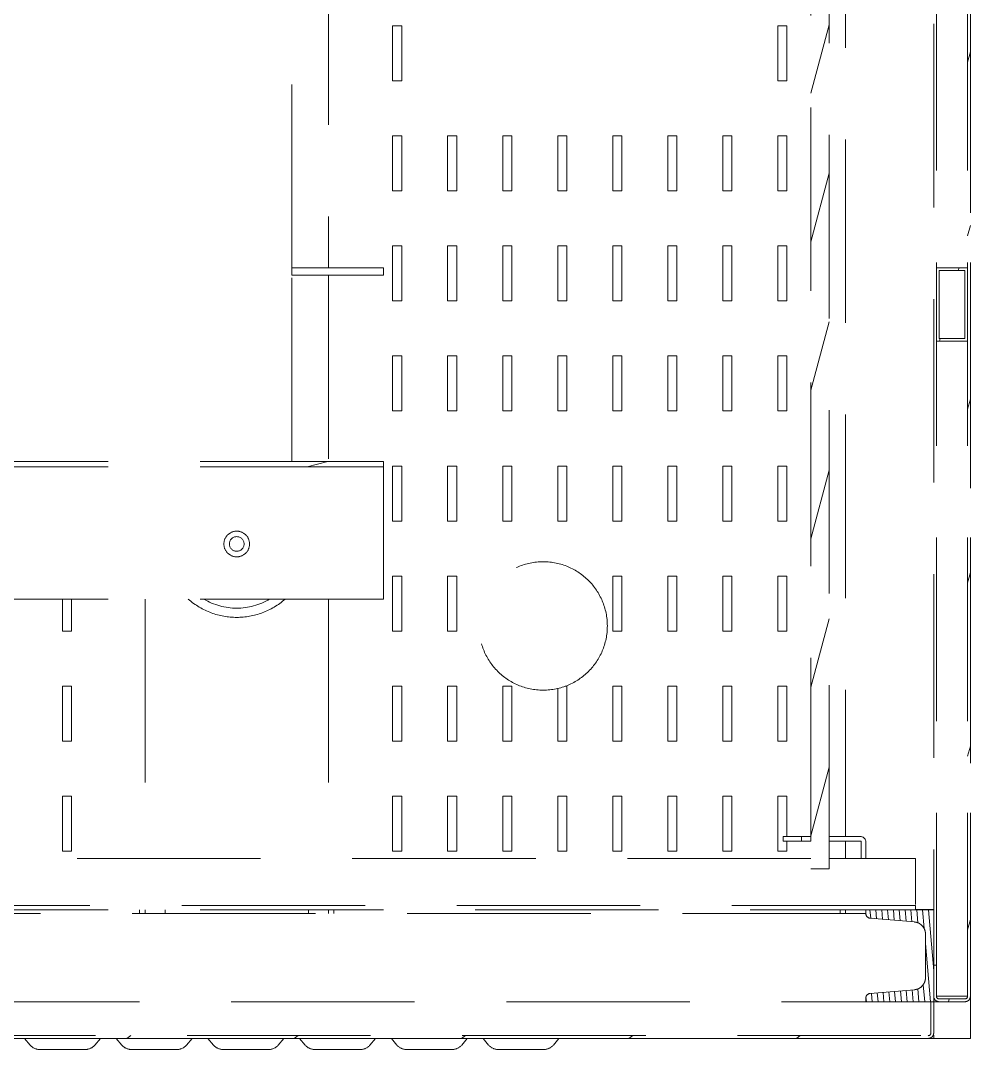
# Model space of a CAD drawing. Extents: x 3213259 to 3716512, y 332899 to 392399.
# Drawn here: x 3511136 to 3511783, y 362632 to 363333 of the extents above; entities that cross this region are included whole.
import ezdxf

# ---------------------------------------------------------------- set-up
doc = ezdxf.new("R2010")
doc.units = 0
doc.header["$LTSCALE"] = 1000
doc.header["$MEASUREMENT"] = 0
doc.linetypes.add('HIDDEN', pattern=[0.375, 0.25, -0.125])
doc.layers.add('02___PRT_ALL_AXES', color=7, linetype='Continuous')

# ---------------------------------------------------------------- blocks, each defined once
blk = doc.blocks.new('接地电阻3')
at = {"color": 5, "linetype": 'HIDDEN', "lineweight": 0, "ltscale": 0.5}
for p, q in [((192927.07, -74481.67), (192958.71, -74481.67)), ((192989.57, -74481.67), (193021.21, -74481.67)), ((193052.07, -74481.67), (193083.71, -74481.67)), ((193114.57, -74481.67), (193146.21, -74481.67)), ((193177.07, -74481.67), (193208.71, -74481.67)), ((193239.57, -74481.67), (193271.21, -74481.67)), ((194136.61, -74489.17), (192636.61, -74489.17)), ((192636.61, -74489.17), (192636.61, -75989.17)), ((192636.61, -74489.17), (194136.61, -74489.17)), ((192661.64, -74489.17), (192661.64, -74491.3)), ((192661.64, -74489.17), (192663.51, -74489.17)), ((194107.89, -74489.17), (192665.39, -74489.17)), ((194107.89, -74489.17), (192665.39, -74489.17)), ((192752.55, -74491.05), (192755.23, -74489.17)), ((192866.64, -74491.05), (192869.32, -74489.17)), ((192920.83, -74484.6), (192917.01, -74489.17)), ((192964.95, -74484.6), (192968.77, -74489.17)), ((192983.33, -74484.6), (192979.51, -74489.17)), ((192980.73, -74491.05), (192983.41, -74489.17)), ((193027.45, -74484.6), (193031.27, -74489.17)), ((193045.83, -74484.6), (193042.01, -74489.17)), ((193089.95, -74484.6), (193093.77, -74489.17)), ((193094.82, -74491.05), (193097.49, -74489.17)), ((193108.33, -74484.6), (193104.51, -74489.17)), ((193152.45, -74484.6), (193156.27, -74489.17)), ((193170.83, -74484.6), (193167.01, -74489.17)), ((193208.9, -74491.05), (193211.58, -74489.17)), ((193214.95, -74484.6), (193218.77, -74489.17)), ((193233.33, -74484.6), (193229.51, -74489.17)), ((193277.45, -74484.6), (193281.27, -74489.17)), ((192661.64, -74492.92), (192661.64, -75985.42)), ((192661.64, -74492.92), (192661.64, -74514.17)), ((192663.51, -74492.92), (192663.51, -74514.17)), ((192663.51, -74492.92), (192663.51, -74514.17)), ((194107.89, -74491.05), (192665.39, -74491.05)), ((194107.89, -74491.05), (192665.39, -74491.05)), ((192640.39, -74514.17), (194132.89, -74514.17)), ((192640.39, -74514.17), (192657.89, -74514.17)), ((192640.39, -74516.05), (192657.89, -74516.05)), ((192640.39, -74516.05), (192657.89, -74516.05)), ((192651.13, -74516.05), (192651.63, -74514.17)), ((192707.89, -74514.17), (192661.64, -74514.17)), ((192661.64, -74514.17), (192661.64, -74576.67)), ((192663.51, -74514.17), (192661.64, -74514.17)), ((192663.78, -74514.17), (192667.26, -74553.95)), ((192667.76, -74514.17), (192668.77, -74525.73)), ((192671.74, -74514.17), (192672.5, -74522.86)), ((192675.72, -74514.17), (192676.42, -74522.21)), ((192679.7, -74514.17), (192680.37, -74521.88)), ((192683.68, -74514.17), (192684.32, -74521.54)), ((192687.65, -74514.17), (192688.27, -74521.21)), ((192691.63, -74514.17), (192692.22, -74520.87)), ((192695.61, -74514.17), (192696.17, -74520.54)), ((192699.59, -74514.17), (192700.12, -74520.2)), ((192703.57, -74514.17), (192704.07, -74519.87)), ((192707.55, -74514.17), (192707.82, -74517.32)), ((192707.89, -74516.67), (192707.89, -74514.17)), ((192707.89, -74516.67), (192707.89, -74514.17)), ((192636.64, -74517.92), (192636.64, -75960.42)), ((192636.64, -74517.92), (192636.64, -75870.42)), ((192638.51, -74517.92), (192638.51, -75960.42)), ((192638.51, -74517.92), (192638.51, -75870.42)), ((192640.29, -74517.92), (192638.75, -74517.92)), ((192640.39, -74517.92), (192659.51, -74517.92)), ((192659.76, -74517.92), (192659.76, -75960.42)), ((192659.76, -74517.92), (192659.76, -74539.17)), ((192661.64, -74517.92), (192661.64, -74539.17)), ((192674.7, -74522.36), (192705.03, -74519.79)), ((192674.7, -74522.36), (192705.03, -74519.79)), ((192667.26, -74560.39), (192667.26, -74530.45)), ((192667.26, -74560.39), (192667.26, -74530.45)), ((192661.64, -74535.13), (192665.27, -74576.67)), ((192659.76, -74539.17), (192661.64, -74539.17)), ((192659.76, -74539.17), (192661.64, -74539.17)), ((192636.64, -74570.13), (192638.51, -74563.13)), ((192668.15, -74564.09), (192669.25, -74576.67)), ((192672.47, -74567.98), (192673.23, -74576.67)), ((192705.03, -74571.06), (192674.7, -74568.49)), ((192705.03, -74571.06), (192674.7, -74568.49)), ((192676.51, -74568.64), (192677.21, -74576.67)), ((192680.51, -74568.98), (192681.19, -74576.67)), ((192684.52, -74569.32), (192685.17, -74576.67)), ((192688.53, -74569.66), (192689.14, -74576.67)), ((192692.54, -74570), (192693.12, -74576.67)), ((192696.55, -74570.34), (192697.1, -74576.67)), ((192700.55, -74570.68), (192701.08, -74576.67)), ((192704.56, -74571.02), (192705.06, -74576.67)), ((192661.64, -74576.67), (194111.64, -74576.67)), ((192661.64, -74576.67), (192707.89, -74576.67)), ((192661.64, -74577.05), (192674.14, -74577.05)), ((192674.14, -74579.8), (192674.14, -74576.67)), ((192674.14, -74579.8), (194099.14, -74579.8)), ((192674.14, -74580.42), (192674.14, -74611.67)), ((192707.89, -74576.67), (192707.89, -74574.17)), ((192707.89, -74574.17), (194065.39, -74574.17)), ((192707.89, -74576.67), (192707.89, -74574.17)), ((192721.64, -74576.67), (192721.64, -74574.17)), ((192725.39, -74576.67), (192725.39, -74574.17)), ((193070.39, -74574.17), (193070.39, -74576.67)), ((193074.14, -74574.17), (193074.14, -74576.67)), ((193087.77, -74576.67), (193087.77, -74574.17)), ((193185.51, -74576.67), (193185.51, -74574.17)), ((193199.14, -74576.67), (193199.14, -74574.17)), ((193202.89, -74576.67), (193202.89, -74574.17)), ((192732.89, -74604.8), (192732.89, -75873.55)), ((192745.39, -74604.8), (192732.89, -74604.8)), ((192732.89, -74604.8), (192732.89, -75873.55)), ((192745.39, -74604.8), (192732.89, -74604.8)), ((192745.39, -75873.55), (192745.39, -74604.8)), ((192745.39, -75873.55), (192745.39, -74604.8)), ((192674.14, -74611.67), (192732.89, -74611.67)), ((192707.89, -74623.17), (192707.89, -74611.67)), ((192711.01, -74623.17), (192711.01, -74611.67)), ((192721.64, -74623.55), (192721.64, -74611.67)), ((192745.39, -74611.67), (194027.89, -74611.67)), ((193074.14, -74788.55), (193074.14, -74611.67)), ((193199.14, -74788.55), (193199.14, -74611.67)), ((192761.64, -74623.55), (192761.64, -74616.67)), ((192761.64, -74616.67), (192767.89, -74616.67)), ((192767.89, -74616.67), (192767.89, -74654.17)), ((192799.14, -74654.17), (192799.14, -74616.67)), ((192799.14, -74616.67), (192805.39, -74616.67)), ((192805.39, -74616.67), (192805.39, -74654.17)), ((192836.64, -74654.17), (192836.64, -74616.67)), ((192836.64, -74616.67), (192842.89, -74616.67)), ((192842.89, -74616.67), (192842.89, -74654.17)), ((192874.14, -74654.17), (192874.14, -74616.67)), ((192874.14, -74616.67), (192880.39, -74616.67)), ((192880.39, -74616.67), (192880.39, -74654.17)), ((192911.64, -74654.17), (192911.64, -74616.67)), ((192911.64, -74616.67), (192917.89, -74616.67)), ((192917.89, -74616.67), (192917.89, -74654.17)), ((192949.14, -74654.17), (192949.14, -74616.67)), ((192949.14, -74616.67), (192955.39, -74616.67)), ((192955.39, -74616.67), (192955.39, -74654.17)), ((192986.64, -74654.17), (192986.64, -74616.67)), ((192986.64, -74616.67), (192992.89, -74616.67)), ((192992.89, -74616.67), (192992.89, -74654.17)), ((193024.14, -74654.17), (193024.14, -74616.67)), ((193024.14, -74616.67), (193030.39, -74616.67)), ((193030.39, -74616.67), (193030.39, -74654.17)), ((193249.14, -74654.17), (193249.14, -74616.67)), ((193249.14, -74616.67), (193255.39, -74616.67)), ((193255.39, -74616.67), (193255.39, -74654.17)), ((192732.89, -74623.55), (192711.39, -74623.55)), ((192732.89, -74626.67), (192711.39, -74626.67)), ((192721.64, -75851.67), (192721.64, -74626.67)), ((192732.89, -74673.94), (192745.39, -74627.29)), ((192745.39, -74623.55), (192764.14, -74623.55)), ((192764.14, -74626.67), (192745.39, -74626.67)), ((192751.64, -74626.67), (192751.64, -74623.55)), ((192761.64, -74654.17), (192761.64, -74626.67)), ((192764.14, -74623.55), (192764.14, -74626.67)), ((192767.89, -74654.17), (192761.64, -74654.17)), ((192805.39, -74654.17), (192799.14, -74654.17)), ((192842.89, -74654.17), (192836.64, -74654.17)), ((192880.39, -74654.17), (192874.14, -74654.17)), ((192917.89, -74654.17), (192911.64, -74654.17)), ((192955.39, -74654.17), (192949.14, -74654.17)), ((192992.89, -74654.17), (192986.64, -74654.17)), ((193030.39, -74654.17), (193024.14, -74654.17)), ((193255.39, -74654.17), (193249.14, -74654.17)), ((192636.64, -74688.36), (192638.51, -74681.37)), ((192761.64, -74691.67), (192767.89, -74691.67)), ((192761.64, -74729.17), (192761.64, -74691.67)), ((192767.89, -74691.67), (192767.89, -74729.17)), ((192799.14, -74691.67), (192805.39, -74691.67)), ((192799.14, -74729.17), (192799.14, -74691.67)), ((192805.39, -74691.67), (192805.39, -74729.17)), ((192836.64, -74729.17), (192836.64, -74691.67)), ((192836.64, -74691.67), (192842.89, -74691.67)), ((192842.89, -74691.67), (192842.89, -74729.17)), ((192874.14, -74729.17), (192874.14, -74691.67)), ((192874.14, -74691.67), (192880.39, -74691.67)), ((192880.39, -74691.67), (192880.39, -74729.17)), ((192911.64, -74729.17), (192911.64, -74691.67)), ((192911.64, -74691.67), (192917.89, -74691.67)), ((192917.89, -74691.67), (192917.89, -74727.6)), ((192949.14, -74729.17), (192949.14, -74691.67)), ((192949.14, -74691.67), (192955.39, -74691.67)), ((192955.39, -74691.67), (192955.39, -74729.17)), ((192986.64, -74729.17), (192986.64, -74691.67)), ((192986.64, -74691.67), (192992.89, -74691.67)), ((192992.89, -74691.67), (192992.89, -74729.17)), ((193024.14, -74729.17), (193024.14, -74691.67)), ((193024.14, -74691.67), (193030.39, -74691.67)), ((193030.39, -74691.67), (193030.39, -74729.17)), ((193249.14, -74729.17), (193249.14, -74691.67)), ((193249.14, -74691.67), (193255.39, -74691.67)), ((193255.39, -74691.67), (193255.39, -74729.17)), ((192732.89, -74775.13), (192745.39, -74728.48)), ((192767.89, -74729.17), (192761.64, -74729.17)), ((192805.39, -74729.17), (192799.14, -74729.17)), ((192842.89, -74729.17), (192836.64, -74729.17)), ((192880.39, -74729.17), (192874.14, -74729.17)), ((192912.63, -74729.17), (192911.64, -74729.17)), ((192955.39, -74729.17), (192949.14, -74729.17)), ((192992.89, -74729.17), (192986.64, -74729.17)), ((193030.39, -74729.17), (193024.14, -74729.17)), ((193255.39, -74729.17), (193249.14, -74729.17)), ((192761.64, -74766.67), (192767.89, -74766.67)), ((192761.64, -74804.17), (192761.64, -74766.67)), ((192767.89, -74766.67), (192767.89, -74804.17)), ((192799.14, -74766.67), (192805.39, -74766.67)), ((192799.14, -74804.17), (192799.14, -74766.67)), ((192805.39, -74766.67), (192805.39, -74804.17)), ((192836.64, -74766.67), (192842.89, -74766.67)), ((192836.64, -74804.17), (192836.64, -74766.67)), ((192842.89, -74766.67), (192842.89, -74804.17)), ((192874.14, -74766.67), (192880.39, -74766.67)), ((192874.14, -74804.17), (192874.14, -74766.67)), ((192880.39, -74766.67), (192880.39, -74804.17)), ((192986.64, -74804.17), (192986.64, -74766.67)), ((192986.64, -74766.67), (192992.89, -74766.67)), ((192992.89, -74766.67), (192992.89, -74804.17)), ((193024.14, -74804.17), (193024.14, -74766.67)), ((193024.14, -74766.67), (193030.39, -74766.67)), ((193030.39, -74766.67), (193030.39, -74804.17)), ((193249.14, -74788.55), (193249.14, -74766.67)), ((193249.14, -74766.67), (193255.39, -74766.67)), ((193255.39, -74766.67), (193255.39, -74788.55)), ((193036.64, -74788.55), (193036.64, -74882.3)), ((193036.64, -74788.55), (193736.64, -74788.55)), ((192636.64, -74806.6), (192638.51, -74799.6)), ((192767.89, -74804.17), (192761.64, -74804.17)), ((192805.39, -74804.17), (192799.14, -74804.17)), ((192842.89, -74804.17), (192836.64, -74804.17)), ((192880.39, -74804.17), (192874.14, -74804.17)), ((192992.89, -74804.17), (192986.64, -74804.17)), ((193030.39, -74804.17), (193024.14, -74804.17)), ((192732.89, -74876.31), (192745.39, -74829.66)), ((192761.64, -74841.67), (192767.89, -74841.67)), ((192761.64, -74879.17), (192761.64, -74841.67)), ((192767.89, -74841.67), (192767.89, -74879.17)), ((192799.14, -74841.67), (192805.39, -74841.67)), ((192799.14, -74879.17), (192799.14, -74841.67)), ((192805.39, -74841.67), (192805.39, -74879.17)), ((192836.64, -74841.67), (192842.89, -74841.67)), ((192836.64, -74879.17), (192836.64, -74841.67)), ((192842.89, -74841.67), (192842.89, -74879.17)), ((192874.14, -74841.67), (192880.39, -74841.67)), ((192874.14, -74879.17), (192874.14, -74841.67)), ((192880.39, -74841.67), (192880.39, -74879.17)), ((192911.64, -74841.67), (192917.89, -74841.67)), ((192911.64, -74879.17), (192911.64, -74841.67)), ((192917.89, -74841.67), (192917.89, -74879.17)), ((192949.14, -74841.67), (192955.39, -74841.67)), ((192949.14, -74879.17), (192949.14, -74841.67)), ((192955.39, -74841.67), (192955.39, -74879.17)), ((192986.64, -74879.17), (192986.64, -74841.67)), ((192986.64, -74841.67), (192992.89, -74841.67)), ((192992.89, -74841.67), (192992.89, -74879.17)), ((193024.14, -74879.17), (193024.14, -74841.67)), ((193024.14, -74841.67), (193030.39, -74841.67)), ((193030.39, -74841.67), (193030.39, -74879.17)), ((192767.89, -74879.17), (192761.64, -74879.17)), ((192805.39, -74879.17), (192799.14, -74879.17)), ((192842.89, -74879.17), (192836.64, -74879.17)), ((192880.39, -74879.17), (192874.14, -74879.17)), ((192917.89, -74879.17), (192911.64, -74879.17)), ((192955.39, -74879.17), (192949.14, -74879.17)), ((192992.89, -74879.17), (192986.64, -74879.17)), ((193030.39, -74879.17), (193024.14, -74879.17)), ((193036.64, -74878.55), (193736.64, -74878.55)), ((193036.64, -74878.55), (193736.64, -74878.55)), ((193036.64, -74878.55), (193036.64, -74882.3)), ((193088.62, -74878.55), (193074.62, -74882.3)), ((193036.64, -74882.3), (193736.64, -74882.3)), ((193036.64, -74882.3), (193736.64, -74882.3)), ((193074.14, -75009.17), (193074.14, -74882.3)), ((192761.64, -74916.67), (192767.89, -74916.67)), ((192761.64, -74954.17), (192761.64, -74916.67)), ((192767.89, -74916.67), (192767.89, -74954.17)), ((192799.14, -74916.67), (192805.39, -74916.67)), ((192799.14, -74954.17), (192799.14, -74916.67)), ((192805.39, -74916.67), (192805.39, -74954.17)), ((192836.64, -74916.67), (192842.89, -74916.67)), ((192836.64, -74954.17), (192836.64, -74916.67)), ((192842.89, -74916.67), (192842.89, -74954.17)), ((192874.14, -74916.67), (192880.39, -74916.67)), ((192874.14, -74954.17), (192874.14, -74916.67)), ((192880.39, -74916.67), (192880.39, -74954.17)), ((192911.64, -74916.67), (192917.89, -74916.67)), ((192911.64, -74954.17), (192911.64, -74916.67)), ((192917.89, -74916.67), (192917.89, -74954.17)), ((192949.14, -74916.67), (192955.39, -74916.67)), ((192949.14, -74954.17), (192949.14, -74916.67)), ((192955.39, -74916.67), (192955.39, -74954.17)), ((192986.64, -74916.67), (192992.89, -74916.67)), ((192986.64, -74954.17), (192986.64, -74916.67)), ((192992.89, -74916.67), (192992.89, -74954.17)), ((193024.14, -74916.67), (193030.39, -74916.67)), ((193024.14, -74954.17), (193024.14, -74916.67)), ((193030.39, -74916.67), (193030.39, -74954.17)), ((192636.64, -74924.83), (192638.51, -74917.83)), ((192732.89, -74977.49), (192745.39, -74930.84)), ((192767.89, -74954.17), (192761.64, -74954.17)), ((192805.39, -74954.17), (192799.14, -74954.17)), ((192842.89, -74954.17), (192836.64, -74954.17)), ((192880.39, -74954.17), (192874.14, -74954.17)), ((192917.89, -74954.17), (192911.64, -74954.17)), ((192955.39, -74954.17), (192949.14, -74954.17)), ((192992.89, -74954.17), (192986.64, -74954.17)), ((193030.39, -74954.17), (193024.14, -74954.17)), ((192659.76, -74964.17), (192638.51, -74964.17)), ((192659.76, -74964.17), (192638.51, -74964.17)), ((192638.51, -74964.17), (192638.51, -75014.17)), ((192657.89, -74966.05), (192640.39, -74966.05)), ((192640.39, -74966.05), (192640.39, -75012.3)), ((192640.39, -74966.05), (192640.39, -75012.3)), ((192657.89, -74966.05), (192640.39, -74966.05)), ((192657.28, -74966.05), (192657.78, -74964.17)), ((192657.89, -75012.3), (192657.89, -74966.05)), ((192657.89, -75012.3), (192657.89, -74966.05)), ((192659.76, -75014.17), (192659.76, -74964.17)), ((192761.64, -74991.67), (192767.89, -74991.67)), ((192761.64, -75029.17), (192761.64, -74991.67)), ((192767.89, -74991.67), (192767.89, -75029.17)), ((192799.14, -74991.67), (192805.39, -74991.67)), ((192799.14, -75029.17), (192799.14, -74991.67)), ((192805.39, -74991.67), (192805.39, -75029.17)), ((192836.64, -74991.67), (192842.89, -74991.67)), ((192836.64, -75029.17), (192836.64, -74991.67)), ((192842.89, -74991.67), (192842.89, -75029.17)), ((192874.14, -74991.67), (192880.39, -74991.67)), ((192874.14, -75029.17), (192874.14, -74991.67)), ((192880.39, -74991.67), (192880.39, -75029.17)), ((192911.64, -74991.67), (192917.89, -74991.67)), ((192911.64, -75029.17), (192911.64, -74991.67)), ((192917.89, -74991.67), (192917.89, -75029.17)), ((192949.14, -74991.67), (192955.39, -74991.67)), ((192949.14, -75029.17), (192949.14, -74991.67)), ((192955.39, -74991.67), (192955.39, -75029.17)), ((192986.64, -74991.67), (192992.89, -74991.67)), ((192986.64, -75029.17), (192986.64, -74991.67)), ((192992.89, -74991.67), (192992.89, -75029.17)), ((193024.14, -74991.67), (193030.39, -74991.67)), ((193024.14, -75029.17), (193024.14, -74991.67)), ((193030.39, -74991.67), (193030.39, -75029.17)), ((192638.51, -75014.17), (192659.76, -75014.17)), ((192638.51, -75014.17), (192659.76, -75014.17)), ((192640.39, -75012.3), (192657.89, -75012.3)), ((192640.39, -75012.3), (192657.89, -75012.3)), ((192644.38, -75014.17), (192644.88, -75012.3)), ((193036.64, -75009.17), (193099.14, -75009.17)), ((193036.64, -75014.17), (193036.64, -75009.17)), ((193099.14, -75014.17), (193036.64, -75014.17)), ((193074.14, -75236.67), (193074.14, -75014.17)), ((193099.14, -75009.17), (193099.14, -75014.17)), ((192767.89, -75029.17), (192761.64, -75029.17)), ((192805.39, -75029.17), (192799.14, -75029.17)), ((192842.89, -75029.17), (192836.64, -75029.17)), ((192880.39, -75029.17), (192874.14, -75029.17)), ((192917.89, -75029.17), (192911.64, -75029.17)), ((192955.39, -75029.17), (192949.14, -75029.17)), ((192992.89, -75029.17), (192986.64, -75029.17)), ((193030.39, -75029.17), (193024.14, -75029.17)), ((192636.64, -75043.06), (192638.51, -75036.06)), ((192732.89, -75078.68), (192745.39, -75032.03)), ((192761.64, -75066.67), (192767.89, -75066.67)), ((192761.64, -75104.17), (192761.64, -75066.67)), ((192767.89, -75066.67), (192767.89, -75104.17)), ((192799.14, -75066.67), (192805.39, -75066.67)), ((192799.14, -75104.17), (192799.14, -75066.67)), ((192805.39, -75066.67), (192805.39, -75104.17)), ((192836.64, -75066.67), (192842.89, -75066.67)), ((192836.64, -75104.17), (192836.64, -75066.67)), ((192842.89, -75066.67), (192842.89, -75104.17)), ((192874.14, -75066.67), (192880.39, -75066.67)), ((192874.14, -75104.17), (192874.14, -75066.67)), ((192880.39, -75066.67), (192880.39, -75104.17)), ((192911.64, -75066.67), (192917.89, -75066.67)), ((192911.64, -75104.17), (192911.64, -75066.67)), ((192917.89, -75066.67), (192917.89, -75104.17)), ((192949.14, -75066.67), (192955.39, -75066.67)), ((192949.14, -75104.17), (192949.14, -75066.67)), ((192955.39, -75066.67), (192955.39, -75104.17)), ((192986.64, -75066.67), (192992.89, -75066.67)), ((192986.64, -75104.17), (192986.64, -75066.67)), ((192992.89, -75066.67), (192992.89, -75104.17)), ((193024.14, -75066.67), (193030.39, -75066.67)), ((193024.14, -75104.17), (193024.14, -75066.67)), ((193030.39, -75066.67), (193030.39, -75104.17)), ((192767.89, -75104.17), (192761.64, -75104.17)), ((192805.39, -75104.17), (192799.14, -75104.17)), ((192842.89, -75104.17), (192836.64, -75104.17)), ((192880.39, -75104.17), (192874.14, -75104.17)), ((192917.89, -75104.17), (192911.64, -75104.17)), ((192955.39, -75104.17), (192949.14, -75104.17)), ((192992.89, -75104.17), (192986.64, -75104.17)), ((193030.39, -75104.17), (193024.14, -75104.17)), ((192732.89, -75179.86), (192745.39, -75133.21)), ((192761.64, -75141.67), (192767.89, -75141.67)), ((192761.64, -75179.17), (192761.64, -75141.67)), ((192767.89, -75141.67), (192767.89, -75179.17)), ((193024.14, -75141.67), (193030.39, -75141.67)), ((193024.14, -75179.17), (193024.14, -75141.67)), ((193030.39, -75141.67), (193030.39, -75179.17)), ((192636.64, -75161.29), (192638.51, -75154.3)), ((192767.89, -75179.17), (192761.64, -75179.17)), ((193030.39, -75179.17), (193024.14, -75179.17))]:
    blk.add_line(p, q, dxfattribs=at)
for centre, radius in [((192927.8, -74770.21), 43.75), ((193136.64, -74826.05), 5)]:
    blk.add_circle(centre, radius, dxfattribs=at)
for centre, radius, start, end in [((192927.07, -74489.8), 8.12, 90, 140.19443), ((192958.71, -74489.8), 8.12, 39.80557, 90), ((192989.57, -74489.8), 8.12, 90, 140.19443), ((193021.21, -74489.8), 8.12, 39.80557, 90), ((193052.07, -74489.8), 8.12, 90, 140.19443), ((193083.71, -74489.8), 8.12, 39.80557, 90), ((193114.57, -74489.8), 8.12, 90, 140.19443), ((193146.21, -74489.8), 8.12, 39.80557, 90), ((193177.07, -74489.8), 8.12, 90, 140.19443), ((193208.71, -74489.8), 8.12, 39.80557, 90), ((193239.57, -74489.8), 8.12, 90, 140.19443), ((193271.21, -74489.8), 8.12, 39.80557, 90), ((192665.39, -74492.92), 3.75, 90, 180), ((192665.39, -74492.92), 1.88, 90, 180), ((192640.39, -74517.92), 3.75, 90, 180), ((192640.39, -74517.92), 1.88, 90, 180), ((192657.89, -74517.92), 3.75, 0, 90), ((192657.89, -74517.92), 1.88, 0, 90), ((192704.76, -74516.67), 3.12, 274.84283, 0), ((192675.39, -74530.45), 8.12, 94.84283, 180), ((192675.39, -74560.39), 8.12, 180, 265.15717), ((192704.76, -74574.17), 3.12, 0, 85.15717), ((192711.39, -74623.17), 3.5, 180, 270), ((192711.39, -74623.17), 0.375, 180, 270), ((193136.64, -74826.05), 50, 48.70176, 131.29824)]:
    blk.add_arc(centre, radius, start, end, dxfattribs=at)
for points, start_tangent, end_tangent in [([(192661.64, -74492.92), (192661.64, -74492.84), (192661.64, -74492.8), (192661.64, -74492.76), (192661.65, -74492.71), (192661.65, -74492.67), (192661.65, -74492.63), (192661.65, -74492.59), (192661.66, -74492.54), (192661.66, -74492.5), (192661.67, -74492.46), (192661.67, -74492.41), (192661.68, -74492.37), (192661.69, -74492.33), (192661.69, -74492.28), (192661.7, -74492.24), (192661.71, -74492.2), (192661.72, -74492.15), (192661.73, -74492.11), (192661.74, -74492.07), (192661.75, -74492.02), (192661.76, -74491.98), (192661.77, -74491.94), (192661.78, -74491.89), (192661.8, -74491.85), (192661.81, -74491.8), (192661.82, -74491.76), (192661.84, -74491.72), (192661.85, -74491.67), (192661.87, -74491.63), (192661.89, -74491.59), (192661.9, -74491.54), (192661.92, -74491.5), (192661.94, -74491.46), (192661.96, -74491.41), (192661.98, -74491.37), (192662, -74491.33), (192662.02, -74491.29), (192662.04, -74491.24), (192662.06, -74491.2), (192662.08, -74491.16), (192662.1, -74491.12), (192662.13, -74491.08), (192662.15, -74491.03), (192662.17, -74490.99), (192662.2, -74490.95), (192662.22, -74490.91), (192662.25, -74490.87), (192662.28, -74490.83), (192662.3, -74490.79), (192662.33, -74490.75), (192662.36, -74490.71), (192662.39, -74490.67), (192662.42, -74490.64), (192662.45, -74490.6), (192662.48, -74490.56), (192662.51, -74490.52), (192662.54, -74490.49), (192662.57, -74490.45), (192662.6, -74490.41), (192662.64, -74490.38), (192662.67, -74490.34), (192662.7, -74490.31), (192662.74, -74490.27), (192662.77, -74490.24), (192662.81, -74490.2), (192662.84, -74490.17), (192662.88, -74490.14), (192662.92, -74490.11), (192662.95, -74490.07), (192662.99, -74490.04), (192663.03, -74490.01), (192663.06, -74489.98), (192663.1, -74489.95), (192663.14, -74489.92), (192663.18, -74489.89), (192663.22, -74489.87), (192663.26, -74489.84), (192663.3, -74489.81), (192663.34, -74489.78), (192663.38, -74489.76), (192663.42, -74489.73), (192663.46, -74489.71), (192663.5, -74489.68), (192663.54, -74489.66), (192663.58, -74489.64), (192663.63, -74489.61), (192663.67, -74489.59), (192663.71, -74489.57), (192663.75, -74489.55), (192663.79, -74489.53), (192663.84, -74489.51), (192663.88, -74489.49), (192663.92, -74489.47), (192663.97, -74489.45), (192664.01, -74489.44), (192664.05, -74489.42), (192664.1, -74489.4), (192664.14, -74489.39), (192664.18, -74489.37), (192664.23, -74489.36), (192664.27, -74489.34), (192664.31, -74489.33), (192664.36, -74489.32), (192664.4, -74489.31), (192664.45, -74489.29), (192664.49, -74489.28), (192664.53, -74489.27), (192664.58, -74489.26), (192664.62, -74489.25), (192664.66, -74489.24), (192664.71, -74489.24), (192664.75, -74489.23), (192664.79, -74489.22), (192664.84, -74489.21), (192664.88, -74489.21), (192664.92, -74489.2), (192664.97, -74489.2), (192665.01, -74489.19), (192665.05, -74489.19), (192665.1, -74489.18), (192665.14, -74489.18), (192665.18, -74489.18), (192665.22, -74489.18), (192665.26, -74489.18), (192665.31, -74489.17), (192665.39, -74489.17)], (0, 1), (1, 0)), ([(192663.51, -74492.92), (192663.52, -74492.88), (192663.52, -74492.84), (192663.52, -74492.8), (192663.52, -74492.75), (192663.53, -74492.71), (192663.53, -74492.67), (192663.54, -74492.63), (192663.55, -74492.58), (192663.55, -74492.54), (192663.56, -74492.49), (192663.58, -74492.45), (192663.59, -74492.41), (192663.6, -74492.36), (192663.61, -74492.32), (192663.63, -74492.28), (192663.65, -74492.23), (192663.66, -74492.19), (192663.68, -74492.15), (192663.7, -74492.1), (192663.72, -74492.06), (192663.75, -74492.02), (192663.77, -74491.98), (192663.79, -74491.94), (192663.82, -74491.9), (192663.85, -74491.86), (192663.88, -74491.82), (192663.9, -74491.78), (192663.93, -74491.74), (192663.97, -74491.7), (192664, -74491.67), (192664.03, -74491.63), (192664.06, -74491.6), (192664.1, -74491.56), (192664.13, -74491.53), (192664.17, -74491.5), (192664.21, -74491.47), (192664.25, -74491.44), (192664.28, -74491.41), (192664.32, -74491.38), (192664.36, -74491.35), (192664.4, -74491.33), (192664.45, -74491.3), (192664.49, -74491.28), (192664.53, -74491.26), (192664.57, -74491.24), (192664.61, -74491.22), (192664.66, -74491.2), (192664.7, -74491.18), (192664.74, -74491.16), (192664.79, -74491.15), (192664.83, -74491.13), (192664.87, -74491.12), (192664.92, -74491.11), (192664.96, -74491.1), (192665, -74491.09), (192665.05, -74491.08), (192665.09, -74491.07), (192665.14, -74491.07), (192665.18, -74491.06), (192665.22, -74491.06), (192665.26, -74491.05), (192665.31, -74491.05), (192665.35, -74491.05), (192665.39, -74491.05)], (0, 1), (1, 0)), ([(192640.39, -74514.17), (192640.31, -74514.17), (192640.26, -74514.18), (192640.22, -74514.18), (192640.18, -74514.18), (192640.14, -74514.18), (192640.1, -74514.18), (192640.05, -74514.19), (192640.01, -74514.19), (192639.97, -74514.2), (192639.92, -74514.2), (192639.88, -74514.21), (192639.84, -74514.21), (192639.79, -74514.22), (192639.75, -74514.23), (192639.71, -74514.24), (192639.66, -74514.24), (192639.62, -74514.25), (192639.58, -74514.26), (192639.53, -74514.27), (192639.49, -74514.28), (192639.45, -74514.29), (192639.4, -74514.31), (192639.36, -74514.32), (192639.31, -74514.33), (192639.27, -74514.34), (192639.23, -74514.36), (192639.18, -74514.37), (192639.14, -74514.39), (192639.1, -74514.4), (192639.05, -74514.42), (192639.01, -74514.44), (192638.97, -74514.45), (192638.92, -74514.47), (192638.88, -74514.49), (192638.84, -74514.51), (192638.79, -74514.53), (192638.75, -74514.55), (192638.71, -74514.57), (192638.67, -74514.59), (192638.63, -74514.61), (192638.58, -74514.64), (192638.54, -74514.66), (192638.5, -74514.68), (192638.46, -74514.71), (192638.42, -74514.73), (192638.38, -74514.76), (192638.34, -74514.78), (192638.3, -74514.81), (192638.26, -74514.84), (192638.22, -74514.87), (192638.18, -74514.89), (192638.14, -74514.92), (192638.1, -74514.95), (192638.06, -74514.98), (192638.03, -74515.01), (192637.99, -74515.04), (192637.95, -74515.07), (192637.92, -74515.11), (192637.88, -74515.14), (192637.84, -74515.17), (192637.81, -74515.2), (192637.77, -74515.24), (192637.74, -74515.27), (192637.7, -74515.31), (192637.67, -74515.34), (192637.64, -74515.38), (192637.6, -74515.41), (192637.57, -74515.45), (192637.54, -74515.49), (192637.51, -74515.52), (192637.48, -74515.56), (192637.45, -74515.6), (192637.42, -74515.64), (192637.39, -74515.67), (192637.36, -74515.71), (192637.33, -74515.75), (192637.3, -74515.79), (192637.28, -74515.83), (192637.25, -74515.87), (192637.22, -74515.91), (192637.2, -74515.95), (192637.17, -74515.99), (192637.15, -74516.03), (192637.13, -74516.08), (192637.1, -74516.12), (192637.08, -74516.16), (192637.06, -74516.2), (192637.04, -74516.24), (192637.02, -74516.29), (192637, -74516.33), (192636.98, -74516.37), (192636.96, -74516.41), (192636.94, -74516.46), (192636.92, -74516.5), (192636.9, -74516.54), (192636.89, -74516.59), (192636.87, -74516.63), (192636.85, -74516.67), (192636.84, -74516.72), (192636.82, -74516.76), (192636.81, -74516.8), (192636.8, -74516.85), (192636.78, -74516.89), (192636.77, -74516.94), (192636.76, -74516.98), (192636.75, -74517.02), (192636.74, -74517.07), (192636.73, -74517.11), (192636.72, -74517.15), (192636.71, -74517.2), (192636.7, -74517.24), (192636.69, -74517.28), (192636.69, -74517.33), (192636.68, -74517.37), (192636.67, -74517.41), (192636.67, -74517.46), (192636.66, -74517.5), (192636.66, -74517.54), (192636.65, -74517.59), (192636.65, -74517.63), (192636.65, -74517.67), (192636.65, -74517.71), (192636.64, -74517.76), (192636.64, -74517.8), (192636.64, -74517.84), (192636.64, -74517.92)], (-1, 0), (0, -1)), ([(192640.39, -74516.05), (192640.35, -74516.05), (192640.31, -74516.05), (192640.26, -74516.05), (192640.22, -74516.06), (192640.18, -74516.06), (192640.14, -74516.07), (192640.09, -74516.07), (192640.05, -74516.08), (192640, -74516.09), (192639.96, -74516.1), (192639.92, -74516.11), (192639.87, -74516.12), (192639.83, -74516.13), (192639.79, -74516.15), (192639.74, -74516.16), (192639.7, -74516.18), (192639.66, -74516.2), (192639.61, -74516.22), (192639.57, -74516.24), (192639.53, -74516.26), (192639.49, -74516.28), (192639.45, -74516.3), (192639.4, -74516.33), (192639.36, -74516.35), (192639.32, -74516.38), (192639.28, -74516.41), (192639.25, -74516.44), (192639.21, -74516.47), (192639.17, -74516.5), (192639.13, -74516.53), (192639.1, -74516.56), (192639.06, -74516.6), (192639.03, -74516.63), (192639, -74516.67), (192638.97, -74516.7), (192638.93, -74516.74), (192638.9, -74516.78), (192638.88, -74516.82), (192638.85, -74516.86), (192638.82, -74516.9), (192638.79, -74516.94), (192638.77, -74516.98), (192638.75, -74517.02), (192638.72, -74517.06), (192638.7, -74517.1), (192638.68, -74517.15), (192638.66, -74517.19), (192638.65, -74517.23), (192638.63, -74517.28), (192638.61, -74517.32), (192638.6, -74517.36), (192638.59, -74517.41), (192638.58, -74517.45), (192638.56, -74517.49), (192638.55, -74517.54), (192638.55, -74517.58), (192638.54, -74517.63), (192638.53, -74517.67), (192638.53, -74517.71), (192638.52, -74517.75), (192638.52, -74517.8), (192638.52, -74517.84), (192638.52, -74517.88), (192638.51, -74517.92)], (-1, 0), (0, -1)), ([(192661.64, -74517.92), (192661.64, -74517.84), (192661.64, -74517.8), (192661.64, -74517.76), (192661.63, -74517.71), (192661.63, -74517.67), (192661.63, -74517.63), (192661.62, -74517.59), (192661.62, -74517.54), (192661.62, -74517.5), (192661.61, -74517.46), (192661.61, -74517.41), (192661.6, -74517.37), (192661.59, -74517.33), (192661.58, -74517.28), (192661.58, -74517.24), (192661.57, -74517.2), (192661.56, -74517.15), (192661.55, -74517.11), (192661.54, -74517.07), (192661.53, -74517.02), (192661.52, -74516.98), (192661.51, -74516.94), (192661.49, -74516.89), (192661.48, -74516.85), (192661.47, -74516.8), (192661.45, -74516.76), (192661.44, -74516.72), (192661.43, -74516.67), (192661.41, -74516.63), (192661.39, -74516.59), (192661.38, -74516.54), (192661.36, -74516.5), (192661.34, -74516.46), (192661.32, -74516.41), (192661.3, -74516.37), (192661.28, -74516.33), (192661.26, -74516.29), (192661.24, -74516.24), (192661.22, -74516.2), (192661.2, -74516.16), (192661.18, -74516.12), (192661.15, -74516.08), (192661.13, -74516.03), (192661.1, -74515.99), (192661.08, -74515.95), (192661.05, -74515.91), (192661.03, -74515.87), (192661, -74515.83), (192660.97, -74515.79), (192660.95, -74515.75), (192660.92, -74515.71), (192660.89, -74515.67), (192660.86, -74515.64), (192660.83, -74515.6), (192660.8, -74515.56), (192660.77, -74515.52), (192660.74, -74515.49), (192660.71, -74515.45), (192660.67, -74515.41), (192660.64, -74515.38), (192660.61, -74515.34), (192660.58, -74515.31), (192660.54, -74515.27), (192660.51, -74515.24), (192660.47, -74515.2), (192660.44, -74515.17), (192660.4, -74515.14), (192660.36, -74515.11), (192660.33, -74515.07), (192660.29, -74515.04), (192660.25, -74515.01), (192660.22, -74514.98), (192660.18, -74514.95), (192660.14, -74514.92), (192660.1, -74514.89), (192660.06, -74514.87), (192660.02, -74514.84), (192659.98, -74514.81), (192659.94, -74514.78), (192659.9, -74514.76), (192659.86, -74514.73), (192659.82, -74514.71), (192659.78, -74514.68), (192659.74, -74514.66), (192659.7, -74514.64), (192659.65, -74514.61), (192659.61, -74514.59), (192659.57, -74514.57), (192659.53, -74514.55), (192659.48, -74514.53), (192659.44, -74514.51), (192659.4, -74514.49), (192659.36, -74514.47), (192659.31, -74514.45), (192659.27, -74514.44), (192659.23, -74514.42), (192659.18, -74514.4), (192659.14, -74514.39), (192659.1, -74514.37), (192659.05, -74514.36), (192659.01, -74514.34), (192658.97, -74514.33), (192658.92, -74514.32), (192658.88, -74514.31), (192658.83, -74514.29), (192658.79, -74514.28), (192658.75, -74514.27), (192658.7, -74514.26), (192658.66, -74514.25), (192658.62, -74514.24), (192658.57, -74514.24), (192658.53, -74514.23), (192658.49, -74514.22), (192658.44, -74514.21), (192658.4, -74514.21), (192658.36, -74514.2), (192658.31, -74514.2), (192658.27, -74514.19), (192658.23, -74514.19), (192658.18, -74514.18), (192658.14, -74514.18), (192658.1, -74514.18), (192658.06, -74514.18), (192658.01, -74514.18), (192657.97, -74514.17), (192657.89, -74514.17)], (0, 1), (-1, 0)), ([(192659.76, -74517.92), (192659.76, -74517.88), (192659.76, -74517.84), (192659.76, -74517.8), (192659.76, -74517.75), (192659.75, -74517.71), (192659.75, -74517.67), (192659.74, -74517.63), (192659.73, -74517.58), (192659.72, -74517.54), (192659.72, -74517.49), (192659.7, -74517.45), (192659.69, -74517.41), (192659.68, -74517.36), (192659.66, -74517.32), (192659.65, -74517.28), (192659.63, -74517.23), (192659.62, -74517.19), (192659.6, -74517.15), (192659.58, -74517.1), (192659.56, -74517.06), (192659.53, -74517.02), (192659.51, -74516.98), (192659.48, -74516.94), (192659.46, -74516.9), (192659.43, -74516.86), (192659.4, -74516.82), (192659.38, -74516.78), (192659.35, -74516.74), (192659.31, -74516.7), (192659.28, -74516.67), (192659.25, -74516.63), (192659.22, -74516.6), (192659.18, -74516.56), (192659.15, -74516.53), (192659.11, -74516.5), (192659.07, -74516.47), (192659.03, -74516.44), (192658.99, -74516.41), (192658.96, -74516.38), (192658.92, -74516.35), (192658.88, -74516.33), (192658.83, -74516.3), (192658.79, -74516.28), (192658.75, -74516.26), (192658.71, -74516.24), (192658.67, -74516.22), (192658.62, -74516.2), (192658.58, -74516.18), (192658.54, -74516.16), (192658.49, -74516.15), (192658.45, -74516.13), (192658.41, -74516.12), (192658.36, -74516.11), (192658.32, -74516.1), (192658.27, -74516.09), (192658.23, -74516.08), (192658.19, -74516.07), (192658.14, -74516.07), (192658.1, -74516.06), (192658.06, -74516.06), (192658.02, -74516.05), (192657.97, -74516.05), (192657.93, -74516.05), (192657.89, -74516.05)], (0, 1), (-1, 0)), ([(192705.03, -74519.79), (192705.09, -74519.78), (192705.16, -74519.77), (192705.23, -74519.76), (192705.29, -74519.75), (192705.36, -74519.74), (192705.43, -74519.73), (192705.5, -74519.71), (192705.57, -74519.69), (192705.63, -74519.68), (192705.7, -74519.65), (192705.77, -74519.63), (192705.84, -74519.61), (192705.9, -74519.58), (192705.97, -74519.56), (192706.04, -74519.53), (192706.1, -74519.5), (192706.17, -74519.46), (192706.24, -74519.43), (192706.3, -74519.4), (192706.36, -74519.36), (192706.43, -74519.32), (192706.49, -74519.28), (192706.55, -74519.24), (192706.61, -74519.19), (192706.67, -74519.15), (192706.73, -74519.1), (192706.79, -74519.05), (192706.85, -74519), (192706.91, -74518.95), (192706.96, -74518.9), (192707.01, -74518.84), (192707.07, -74518.79), (192707.12, -74518.73), (192707.17, -74518.67), (192707.21, -74518.61), (192707.26, -74518.55), (192707.31, -74518.49), (192707.35, -74518.43), (192707.39, -74518.37), (192707.43, -74518.3), (192707.47, -74518.24), (192707.51, -74518.17), (192707.54, -74518.11), (192707.57, -74518.04), (192707.61, -74517.97), (192707.64, -74517.91), (192707.66, -74517.84), (192707.69, -74517.77), (192707.72, -74517.7), (192707.74, -74517.63), (192707.76, -74517.56), (192707.78, -74517.49), (192707.8, -74517.42), (192707.81, -74517.35), (192707.83, -74517.28), (192707.84, -74517.22), (192707.85, -74517.15), (192707.86, -74517.08), (192707.87, -74517.01), (192707.88, -74516.94), (192707.88, -74516.87), (192707.89, -74516.81), (192707.89, -74516.74), (192707.89, -74516.67)], (0.99643, 0.084423), (0, 1)), ([(192674.7, -74522.36), (192674.62, -74522.36), (192674.53, -74522.37), (192674.45, -74522.38), (192674.36, -74522.39), (192674.27, -74522.4), (192674.19, -74522.42), (192674.1, -74522.43), (192674.01, -74522.45), (192673.92, -74522.46), (192673.84, -74522.48), (192673.75, -74522.49), (192673.66, -74522.51), (192673.57, -74522.53), (192673.48, -74522.55), (192673.4, -74522.58), (192673.31, -74522.6), (192673.22, -74522.62), (192673.13, -74522.65), (192673.04, -74522.67), (192672.96, -74522.7), (192672.87, -74522.73), (192672.78, -74522.76), (192672.69, -74522.79), (192672.6, -74522.82), (192672.52, -74522.85), (192672.43, -74522.89), (192672.34, -74522.92), (192672.25, -74522.96), (192672.17, -74522.99), (192672.08, -74523.03), (192671.99, -74523.07), (192671.91, -74523.11), (192671.82, -74523.15), (192671.74, -74523.2), (192671.65, -74523.24), (192671.57, -74523.28), (192671.48, -74523.33), (192671.4, -74523.38), (192671.31, -74523.42), (192671.23, -74523.47), (192671.15, -74523.52), (192671.06, -74523.57), (192670.98, -74523.63), (192670.9, -74523.68), (192670.82, -74523.73), (192670.74, -74523.79), (192670.66, -74523.85), (192670.58, -74523.9), (192670.5, -74523.96), (192670.42, -74524.02), (192670.35, -74524.08), (192670.27, -74524.14), (192670.19, -74524.21), (192670.12, -74524.27), (192670.04, -74524.33), (192669.97, -74524.4), (192669.9, -74524.47), (192669.82, -74524.53), (192669.75, -74524.6), (192669.68, -74524.67), (192669.61, -74524.74), (192669.54, -74524.81), (192669.47, -74524.88), (192669.41, -74524.96), (192669.34, -74525.03), (192669.27, -74525.1), (192669.21, -74525.18), (192669.15, -74525.25), (192669.08, -74525.33), (192669.02, -74525.41), (192668.96, -74525.48), (192668.9, -74525.56), (192668.84, -74525.64), (192668.78, -74525.72), (192668.73, -74525.8), (192668.67, -74525.88), (192668.62, -74525.96), (192668.56, -74526.05), (192668.51, -74526.13), (192668.46, -74526.21), (192668.41, -74526.3), (192668.36, -74526.38), (192668.31, -74526.47), (192668.26, -74526.55), (192668.22, -74526.64), (192668.17, -74526.72), (192668.13, -74526.81), (192668.08, -74526.9), (192668.04, -74526.98), (192668, -74527.07), (192667.96, -74527.16), (192667.92, -74527.25), (192667.89, -74527.34), (192667.85, -74527.43), (192667.81, -74527.51), (192667.78, -74527.6), (192667.75, -74527.69), (192667.72, -74527.78), (192667.69, -74527.87), (192667.66, -74527.96), (192667.63, -74528.05), (192667.6, -74528.14), (192667.57, -74528.23), (192667.55, -74528.32), (192667.53, -74528.41), (192667.5, -74528.5), (192667.48, -74528.59), (192667.46, -74528.68), (192667.44, -74528.77), (192667.42, -74528.86), (192667.4, -74528.95), (192667.39, -74529.04), (192667.37, -74529.13), (192667.36, -74529.22), (192667.35, -74529.31), (192667.33, -74529.4), (192667.32, -74529.49), (192667.31, -74529.58), (192667.3, -74529.67), (192667.29, -74529.76), (192667.29, -74529.84), (192667.28, -74529.93), (192667.28, -74530.02), (192667.27, -74530.11), (192667.27, -74530.19), (192667.27, -74530.28), (192667.27, -74530.37), (192667.26, -74530.45)], (-0.99643, -0.084423), (0, -1)), ([(192667.26, -74560.39), (192667.27, -74560.48), (192667.27, -74560.57), (192667.27, -74560.65), (192667.27, -74560.74), (192667.28, -74560.83), (192667.28, -74560.92), (192667.29, -74561), (192667.29, -74561.09), (192667.3, -74561.18), (192667.31, -74561.27), (192667.32, -74561.36), (192667.33, -74561.45), (192667.35, -74561.54), (192667.36, -74561.63), (192667.37, -74561.71), (192667.39, -74561.8), (192667.4, -74561.89), (192667.42, -74561.98), (192667.44, -74562.07), (192667.46, -74562.16), (192667.48, -74562.25), (192667.5, -74562.34), (192667.53, -74562.43), (192667.55, -74562.53), (192667.57, -74562.62), (192667.6, -74562.71), (192667.63, -74562.8), (192667.66, -74562.89), (192667.69, -74562.97), (192667.72, -74563.06), (192667.75, -74563.15), (192667.78, -74563.24), (192667.81, -74563.33), (192667.85, -74563.42), (192667.89, -74563.51), (192667.92, -74563.6), (192667.96, -74563.69), (192668, -74563.77), (192668.04, -74563.86), (192668.08, -74563.95), (192668.13, -74564.04), (192668.17, -74564.12), (192668.22, -74564.21), (192668.26, -74564.3), (192668.31, -74564.38), (192668.36, -74564.47), (192668.41, -74564.55), (192668.46, -74564.63), (192668.51, -74564.72), (192668.56, -74564.8), (192668.62, -74564.88), (192668.67, -74564.96), (192668.73, -74565.04), (192668.78, -74565.13), (192668.84, -74565.21), (192668.9, -74565.28), (192668.96, -74565.36), (192669.02, -74565.44), (192669.08, -74565.52), (192669.15, -74565.59), (192669.21, -74565.67), (192669.27, -74565.74), (192669.34, -74565.82), (192669.41, -74565.89), (192669.47, -74565.96), (192669.54, -74566.04), (192669.61, -74566.11), (192669.68, -74566.18), (192669.75, -74566.25), (192669.82, -74566.31), (192669.9, -74566.38), (192669.97, -74566.45), (192670.04, -74566.51), (192670.12, -74566.58), (192670.19, -74566.64), (192670.27, -74566.7), (192670.35, -74566.76), (192670.42, -74566.82), (192670.5, -74566.88), (192670.58, -74566.94), (192670.66, -74567), (192670.74, -74567.06), (192670.82, -74567.11), (192670.9, -74567.17), (192670.98, -74567.22), (192671.06, -74567.27), (192671.15, -74567.32), (192671.23, -74567.37), (192671.31, -74567.42), (192671.4, -74567.47), (192671.48, -74567.52), (192671.57, -74567.56), (192671.65, -74567.61), (192671.74, -74567.65), (192671.82, -74567.69), (192671.91, -74567.74), (192671.99, -74567.78), (192672.08, -74567.82), (192672.17, -74567.85), (192672.25, -74567.89), (192672.34, -74567.93), (192672.43, -74567.96), (192672.52, -74567.99), (192672.6, -74568.03), (192672.69, -74568.06), (192672.78, -74568.09), (192672.87, -74568.12), (192672.96, -74568.15), (192673.04, -74568.17), (192673.13, -74568.2), (192673.22, -74568.22), (192673.31, -74568.25), (192673.4, -74568.27), (192673.48, -74568.29), (192673.57, -74568.31), (192673.66, -74568.33), (192673.75, -74568.35), (192673.84, -74568.37), (192673.92, -74568.39), (192674.01, -74568.4), (192674.1, -74568.42), (192674.19, -74568.43), (192674.27, -74568.44), (192674.36, -74568.45), (192674.45, -74568.46), (192674.53, -74568.47), (192674.62, -74568.48), (192674.7, -74568.49)], (0, -1), (0.99643, -0.084423)), ([(192707.89, -74574.17), (192707.89, -74574.11), (192707.89, -74574.04), (192707.88, -74573.97), (192707.88, -74573.91), (192707.87, -74573.84), (192707.86, -74573.77), (192707.85, -74573.7), (192707.84, -74573.63), (192707.83, -74573.56), (192707.81, -74573.49), (192707.8, -74573.42), (192707.78, -74573.35), (192707.76, -74573.28), (192707.74, -74573.22), (192707.72, -74573.15), (192707.69, -74573.08), (192707.66, -74573.01), (192707.64, -74572.94), (192707.61, -74572.87), (192707.57, -74572.81), (192707.54, -74572.74), (192707.51, -74572.67), (192707.47, -74572.61), (192707.43, -74572.54), (192707.39, -74572.48), (192707.35, -74572.42), (192707.31, -74572.35), (192707.26, -74572.29), (192707.21, -74572.23), (192707.17, -74572.17), (192707.12, -74572.12), (192707.07, -74572.06), (192707.01, -74572), (192706.96, -74571.95), (192706.91, -74571.9), (192706.85, -74571.85), (192706.79, -74571.8), (192706.73, -74571.75), (192706.67, -74571.7), (192706.61, -74571.65), (192706.55, -74571.61), (192706.49, -74571.57), (192706.43, -74571.53), (192706.36, -74571.49), (192706.3, -74571.45), (192706.24, -74571.42), (192706.17, -74571.38), (192706.1, -74571.35), (192706.04, -74571.32), (192705.97, -74571.29), (192705.9, -74571.26), (192705.84, -74571.24), (192705.77, -74571.21), (192705.7, -74571.19), (192705.63, -74571.17), (192705.57, -74571.15), (192705.5, -74571.14), (192705.43, -74571.12), (192705.36, -74571.11), (192705.29, -74571.09), (192705.23, -74571.08), (192705.16, -74571.07), (192705.09, -74571.07), (192705.03, -74571.06)], (0, 1), (-0.99643, 0.084423))]:
    blk.add_spline(points, degree=3, dxfattribs=dict(at, start_tangent=start_tangent, end_tangent=end_tangent))
at = {"layer": '02___PRT_ALL_AXES', "color": 5, "linetype": 'HIDDEN', "lineweight": 0, "ltscale": 0.5}
for p, q in [((193099.14, -74882.3), (193099.14, -75009.17)), ((193099.14, -75014.17), (193099.14, -75236.67))]:
    blk.add_line(p, q, dxfattribs=at)
blk.add_circle((193136.64, -74826.05), 8.75, dxfattribs=at)
blk.add_arc((193136.64, -74826.05), 43.75, 59.1713, 120.8287, dxfattribs=at)
blk = doc.blocks.new('A$C7E8A31B8')
at = {"color": 5, "rotation": 180}
blk.add_blockref('接地电阻3', (193836.63, -73997.62), dxfattribs=at)

msp = doc.modelspace()

# ---------------------------------------------------------------- block references
msp.add_blockref('A$C7E8A31B8', (3510582.884, 362148.196))

doc.saveas('drawing.dxf')
